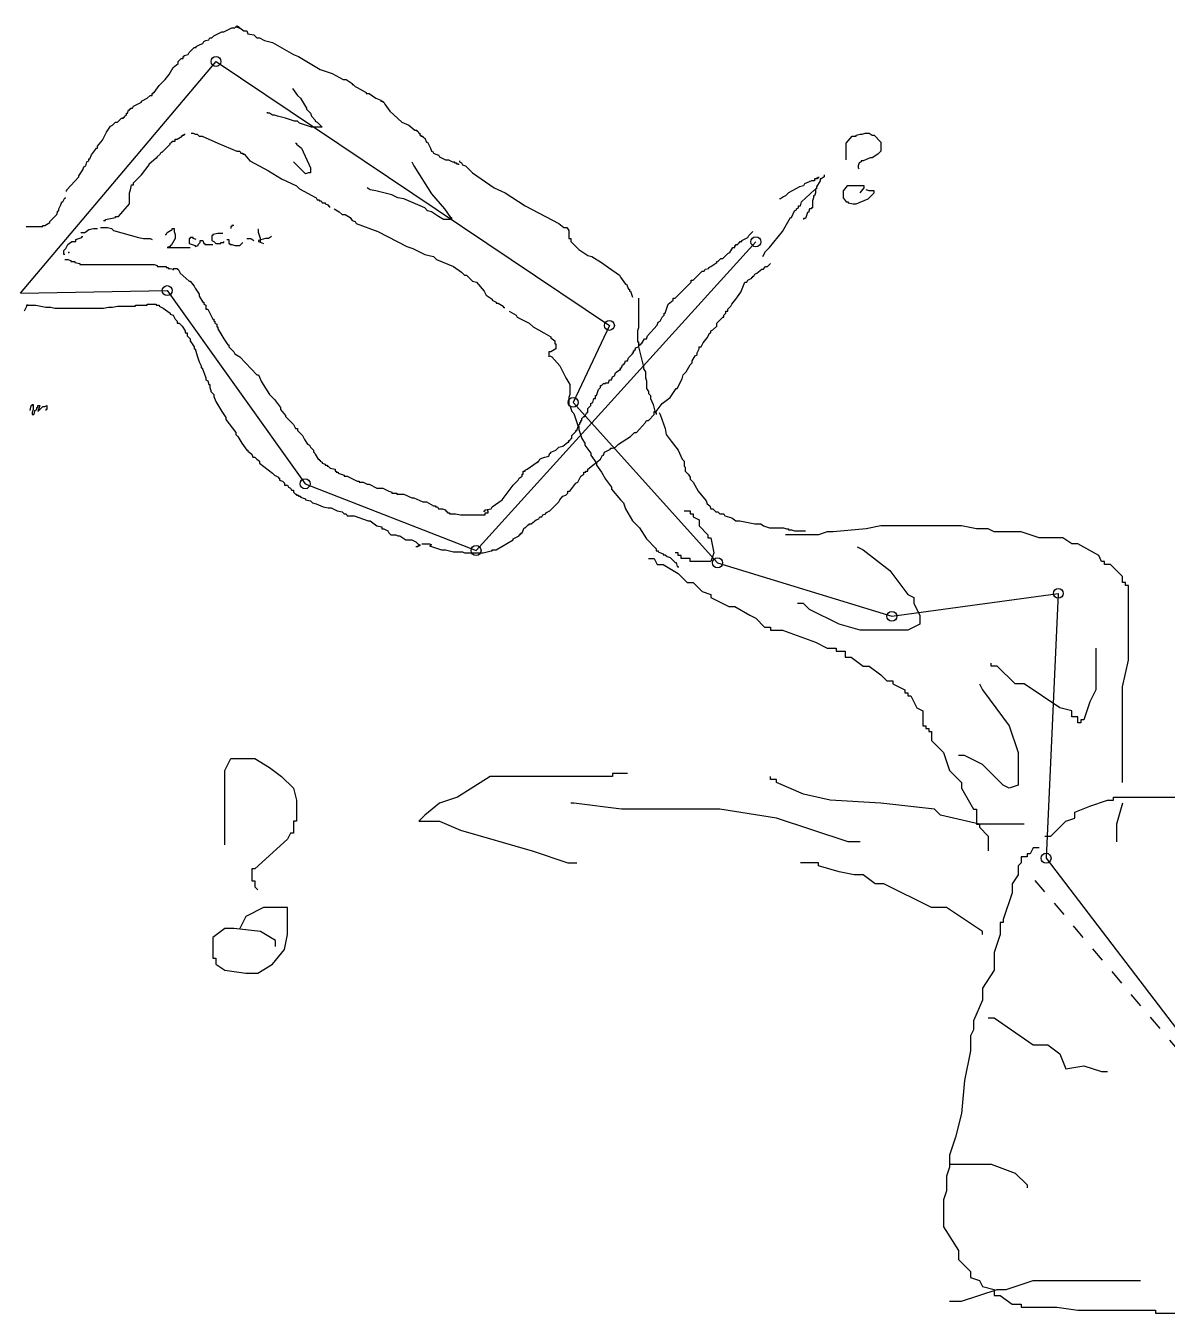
# Model space of a CAD drawing. Header units: millimetres. Extents: x -0.1 to 81.5, y -5.7 to 28.6.
# Drawn here: x 39.6 to 62.57, y -0.62 to 25.28 of the extents above; entities that cross this region are included whole.
import ezdxf

# ---------------------------------------------------------------- set-up
doc = ezdxf.new("R2010")
doc.units = ezdxf.units.MM
doc.linetypes.add('DASH', pattern=[0.6, 0.3, -0.3])

msp = doc.modelspace()

# ---------------------------------------------------------------- linework, layer by layer
at = {"layer": 'Shots', "color": 1}
for p, q in [((39.498, 19.9), (43.432, 24.562)), ((43.432, 24.562), (51.346, 19.252)), ((48.664, 14.724), (54.294, 20.934)), ((39.498, 19.9), (42.45, 19.952)), ((42.45, 19.952), (45.224, 16.066)), ((51.346, 19.252), (50.616, 17.704)), ((50.616, 17.704), (53.522, 14.476)), ((45.224, 16.066), (48.664, 14.724)), ((53.522, 14.476), (57.03, 13.4)), ((57.03, 13.4), (60.378, 13.862)), ((60.378, 13.862), (60.132, 8.534)), ((60.132, 8.534), (65.906, 0.976))]:
    msp.add_line(p, q, dxfattribs=at)
for centre in [(43.432, 24.562), (54.294, 20.934), (42.45, 19.952), (51.346, 19.252), (50.616, 17.704), (45.224, 16.066), (48.664, 14.724), (53.522, 14.476), (60.378, 13.862), (57.03, 13.4), (60.132, 8.534)]:
    msp.add_circle(centre, 0.1, dxfattribs=at)
at = {"layer": 'Sketch', "color": 0}
for points in [[(40.41, 21.96), (40.43, 21.96), (40.43, 21.98), (40.67, 22.24), (40.67, 22.26), (40.75, 22.38), (40.77, 22.44), (40.81, 22.46), (40.83, 22.54), (40.87, 22.56), (40.87, 22.6), (40.89, 22.6), (40.93, 22.68), (41.03, 22.82), (41.05, 22.82), (41.05, 22.86), (41.15, 22.98), (41.23, 23.14), (41.31, 23.26), (41.35, 23.28), (41.41, 23.34), (41.45, 23.34), (41.53, 23.42), (41.57, 23.42), (41.57, 23.44), (41.59, 23.44), (41.61, 23.48), (41.63, 23.48), (41.63, 23.52), (41.65, 23.52), (41.67, 23.58), (41.69, 23.58), (41.69, 23.6), (41.71, 23.6), (41.71, 23.62), (41.75, 23.62), (41.77, 23.66), (41.93, 23.74), (41.93, 23.76), (42.05, 23.82), (42.11, 23.88), (42.15, 23.88), (42.15, 23.92), (42.17, 23.92), (42.17, 23.94), (42.19, 23.94), (42.29, 24.08), (42.41, 24.2), (42.49, 24.3), (42.57, 24.44), (42.67, 24.52), (42.67, 24.56), (42.73, 24.62), (42.77, 24.62), (42.77, 24.66), (42.79, 24.66), (42.79, 24.68), (42.87, 24.7), (42.89, 24.74), (42.99, 24.84), (43.03, 24.84), (43.03, 24.86), (43.11, 24.9), (43.17, 24.92), (43.19, 24.96), (43.23, 24.98), (43.29, 25), (43.31, 25.04), (43.35, 25.04), (43.39, 25.08), (43.55, 25.16), (43.59, 25.16), (43.75, 25.24), (43.81, 25.24), (43.85, 25.28), (43.89, 25.26), (43.89, 25.24), (43.91, 25.24), (43.91, 25.22)], [(43.83, 25.26), (43.91, 25.24), (43.99, 25.18), (44.05, 25.18), (44.07, 25.12), (44.19, 25.1), (44.25, 25.04), (44.31, 25.04), (44.41, 24.98), (44.57, 24.94), (44.99, 24.7), (45.09, 24.66), (45.29, 24.54), (45.53, 24.4), (45.77, 24.32), (45.99, 24.2), (46.05, 24.2), (46.17, 24.12), (46.17, 24.1), (46.19, 24.1), (46.23, 24.06), (46.27, 24.04), (46.45, 23.94), (46.45, 23.92), (46.51, 23.92), (46.65, 23.82), (46.75, 23.78), (46.75, 23.76), (46.79, 23.76), (46.79, 23.74), (46.81, 23.74), (46.83, 23.7), (46.93, 23.56), (47.17, 23.34), (47.31, 23.28), (47.43, 23.18), (47.47, 23.18), (47.47, 23.16), (47.49, 23.16), (47.51, 23.12), (47.53, 23.12), (47.53, 23.08), (47.55, 23.08), (47.55, 23.06), (47.59, 23.06), (47.59, 23.04), (47.63, 23.02), (47.67, 22.94), (47.69, 22.94), (47.71, 22.9), (47.75, 22.82), (47.77, 22.76), (47.79, 22.76), (47.81, 22.72), (47.89, 22.68), (47.91, 22.68), (47.93, 22.64), (48.05, 22.58), (48.11, 22.58), (48.19, 22.54), (48.23, 22.54), (48.23, 22.52), (48.27, 22.52), (48.27, 22.5), (48.31, 22.5), (48.31, 22.48)], [(44.97, 24.02), (45.07, 23.88), (45.13, 23.82), (45.19, 23.72), (45.25, 23.62), (45.25, 23.6), (45.33, 23.52), (45.35, 23.46), (45.43, 23.38), (45.43, 23.36), (45.47, 23.34), (45.57, 23.24), (45.35, 23.24), (45.11, 23.32), (45.07, 23.36), (45.01, 23.36), (44.83, 23.42), (44.67, 23.46), (44.61, 23.48), (44.57, 23.48), (44.51, 23.52), (44.47, 23.52), (44.47, 23.54)], [(41.17, 21.36), (41.21, 21.36), (41.21, 21.38), (41.41, 21.42), (41.41, 21.44), (41.47, 21.44), (41.69, 21.7), (41.69, 21.92), (41.71, 21.98), (41.73, 22.08), (41.77, 22.08), (41.77, 22.12), (41.81, 22.16), (41.89, 22.24), (41.93, 22.28), (42.09, 22.48), (42.09, 22.5), (42.23, 22.62), (42.25, 22.62), (42.25, 22.64), (42.31, 22.7), (42.33, 22.74), (42.35, 22.74), (42.45, 22.84), (42.51, 22.9), (42.51, 22.92), (42.55, 22.94), (42.55, 22.96), (42.61, 22.96), (42.61, 23), (42.65, 23), (42.75, 23.06), (42.75, 23.08), (42.79, 23.08), (42.79, 23.1), (42.81, 23.1)], [(42.93, 23.12), (42.97, 23.12), (43.01, 23.1), (43.05, 23.1), (43.09, 23.06), (43.15, 23.06), (43.47, 22.92), (43.85, 22.76), (43.91, 22.76), (43.93, 22.72), (43.97, 22.72), (43.97, 22.7), (44.01, 22.7), (44.01, 22.68), (44.11, 22.56), (44.49, 22.36), (44.75, 22.2), (45.05, 22.06), (45.11, 22), (45.45, 21.82), (45.47, 21.78), (45.51, 21.78), (45.51, 21.76), (45.55, 21.76), (45.57, 21.72), (45.63, 21.72), (45.63, 21.7), (45.69, 21.68), (45.69, 21.66), (45.71, 21.66), (45.71, 21.64), (45.73, 21.64)], [(56.11, 22.58), (56.11, 22.92), (56.23, 23.06), (56.31, 23.06), (56.31, 23.08), (56.39, 23.1), (56.43, 23.1), (56.49, 23.12), (56.57, 23.12), (56.63, 23.08), (56.67, 23.08), (56.81, 22.94), (56.81, 22.76), (56.75, 22.7), (56.63, 22.62), (56.59, 22.62), (56.45, 22.56), (56.41, 22.56), (56.41, 22.54), (56.37, 22.52), (56.35, 22.46), (56.35, 22.42), (56.37, 22.4)], [(45.03, 22.92), (45.05, 22.92), (45.05, 22.9), (45.15, 22.82), (45.33, 22.42), (45.33, 22.32), (45.29, 22.32), (45.23, 22.3), (44.99, 22.54)], [(47.37, 22.54), (47.41, 22.46), (47.77, 21.9), (48.03, 21.6), (48.15, 21.42), (48.17, 21.42), (48.17, 21.38), (48.01, 21.38), (47.91, 21.44), (47.77, 21.54), (47.69, 21.56), (47.63, 21.62), (47.21, 21.8), (47.09, 21.82), (46.97, 21.88), (46.65, 21.96), (46.53, 21.98), (46.47, 22.02)], [(48.33, 22.56), (48.33, 22.54), (48.37, 22.52), (48.39, 22.48), (48.45, 22.46), (48.59, 22.32), (49.03, 22.02), (49.25, 21.92), (49.65, 21.66), (50.33, 21.3), (50.43, 21.22), (50.49, 21.22), (50.53, 21.16), (50.53, 21), (50.57, 21), (50.57, 20.94), (50.73, 20.78), (50.91, 20.66), (50.99, 20.64), (51.19, 20.52), (51.33, 20.42), (51.55, 20.26), (51.57, 20.22), (51.67, 20.08), (51.69, 20.08), (51.73, 19.98), (51.75, 19.98), (51.75, 19.94), (51.77, 19.94), (51.81, 19.82)], [(55.67, 22.28), (55.67, 22.24), (55.61, 22.2), (55.59, 22.2), (55.59, 22.16), (55.51, 22.04), (55.51, 22), (55.49, 22), (55.49, 21.92), (55.47, 21.86), (55.45, 21.86), (55.45, 21.82), (55.43, 21.76), (55.43, 21.62), (55.41, 21.62), (55.41, 21.6), (55.37, 21.6), (55.35, 21.52), (55.33, 21.52), (55.29, 21.4), (55.25, 21.4), (55.25, 21.38)], [(55.55, 22.24), (55.55, 22.24), (55.55, 22.22), (55.53, 22.22), (55.53, 22.2), (55.47, 22.2), (55.47, 22.16), (55.41, 22.16), (55.27, 22.1), (55.25, 22.06), (55.17, 22.04), (54.95, 21.92), (54.89, 21.86), (54.85, 21.84), (54.79, 21.8), (54.77, 21.8)], [(55.51, 22.22), (55.55, 22.22), (55.55, 22.24)], [(56.39, 21.92), (56.47, 22.02), (56.47, 22.06), (56.13, 22.06), (56.05, 21.96), (56.05, 21.82), (56.11, 21.74), (56.15, 21.74), (56.15, 21.72), (56.25, 21.7), (56.31, 21.7), (56.55, 21.8), (56.67, 21.92), (56.67, 21.96), (56.57, 21.96), (56.51, 21.98)], [(39.61, 21.24), (39.95, 21.24), (39.95, 21.26), (39.99, 21.26), (40.09, 21.32), (40.09, 21.34), (40.23, 21.48), (40.25, 21.56), (40.27, 21.56), (40.27, 21.6), (40.31, 21.68), (40.33, 21.74), (40.35, 21.74), (40.39, 21.82), (40.41, 21.82)], [(54.43, 20.64), (54.49, 20.74), (54.57, 20.82), (54.83, 21.14), (54.99, 21.42), (55.01, 21.42), (55.07, 21.56), (55.11, 21.58), (55.11, 21.6), (55.15, 21.62), (55.15, 21.66), (55.19, 21.66), (55.21, 21.74), (55.47, 21.98), (55.49, 21.98)], [(45.81, 21.6), (45.91, 21.54), (45.97, 21.48), (46.03, 21.48), (46.13, 21.42), (46.17, 21.36), (46.23, 21.34), (46.25, 21.3), (46.69, 21.14), (47.27, 20.84), (47.39, 20.8), (47.63, 20.68), (47.81, 20.64), (47.87, 20.58), (48.21, 20.44), (48.37, 20.32), (48.43, 20.26), (48.47, 20.26), (48.59, 20.14), (48.67, 20.12), (48.83, 19.94), (48.87, 19.86), (48.99, 19.78), (48.99, 19.76), (49.07, 19.72), (49.07, 19.7), (49.11, 19.7), (49.21, 19.64), (49.21, 19.62), (49.23, 19.62), (49.23, 19.6)], [(43.79, 21.26), (43.75, 21.26), (43.75, 21.24), (43.73, 21.24), (43.73, 21.2)], [(40.39, 20.68), (40.37, 20.68), (40.37, 20.76), (40.41, 20.8), (40.45, 20.88), (40.53, 20.94), (40.61, 20.94), (40.61, 20.98), (40.73, 21.02), (40.73, 21.04), (40.75, 21.04)], [(40.71, 21.12), (40.79, 21.12), (40.87, 21.18), (40.97, 21.2), (41.05, 21.2)], [(41.11, 21.22), (41.25, 21.22), (41.33, 21.2), (41.37, 21.16), (41.87, 21.02), (41.97, 21), (42.11, 21), (42.15, 20.98)], [(42.41, 21.08), (42.43, 21.08), (42.45, 21.12), (42.55, 21.18), (42.55, 21.2), (42.59, 21.2), (42.59, 21.14), (42.61, 21.08), (42.61, 21), (42.53, 20.86), (42.51, 20.86), (42.51, 20.84), (42.45, 20.82), (42.91, 20.82)], [(43.03, 20.98), (42.97, 21), (42.97, 21.02), (42.91, 21.02), (42.91, 21), (42.89, 21), (42.89, 20.9), (43.01, 20.86), (43.01, 20.84), (43.07, 20.86), (43.07, 20.88), (43.11, 20.92), (43.11, 20.96), (43.17, 20.96), (43.19, 20.9), (43.21, 20.9), (43.21, 20.88), (43.37, 20.88)], [(43.57, 21.1), (43.47, 21.1), (43.37, 21.08), (43.37, 21.06), (43.35, 21.06), (43.35, 20.96), (43.39, 20.94), (43.43, 20.9), (43.53, 20.9), (43.53, 20.92), (43.59, 20.92), (43.59, 20.94)], [(43.65, 20.98), (43.69, 20.98), (43.69, 20.9), (43.71, 20.9), (43.71, 20.88), (43.75, 20.88), (43.81, 20.86), (43.91, 20.86), (43.97, 20.92)], [(44.05, 21), (44.13, 21), (44.19, 20.96)], [(44.33, 20.92), (44.33, 21), (44.29, 21.12), (44.29, 21.18), (44.27, 21.18)], [(44.55, 21.04), (44.49, 21), (44.43, 21), (44.29, 20.96), (44.29, 20.94), (44.39, 20.9)], [(48.83, 15.5), (48.83, 15.52), (48.85, 15.52), (48.85, 15.54), (48.97, 15.56), (48.99, 15.6), (49.19, 15.74), (49.41, 16.04), (49.51, 16.14), (49.53, 16.18), (49.59, 16.22), (49.59, 16.26), (49.61, 16.26), (49.61, 16.32), (49.65, 16.32), (49.65, 16.34), (49.69, 16.36), (49.89, 16.5), (49.91, 16.5), (49.91, 16.52), (49.93, 16.52), (49.95, 16.56), (49.99, 16.58), (50.05, 16.6), (50.13, 16.62), (50.15, 16.68), (50.17, 16.68), (50.17, 16.7), (50.27, 16.74), (50.33, 16.8), (50.41, 16.82), (50.51, 16.9), (50.53, 16.9), (50.53, 16.94), (50.55, 16.94), (50.57, 16.98), (50.59, 16.98), (50.59, 17.04), (50.67, 17.12), (50.67, 17.14), (50.69, 17.14), (50.73, 17.26), (50.75, 17.26), (50.75, 17.3), (50.77, 17.3), (50.77, 17.34), (50.79, 17.34), (50.79, 17.38), (50.83, 17.42), (50.85, 17.42), (50.89, 17.5), (50.91, 17.5), (50.91, 17.58), (50.97, 17.64), (50.97, 17.68), (51.01, 17.7), (51.03, 17.78), (51.07, 17.78), (51.07, 17.84), (51.09, 17.84), (51.13, 17.96), (51.17, 18), (51.17, 18.04), (51.19, 18.04), (51.23, 18.08), (51.27, 18.08), (51.27, 18.1), (51.33, 18.1), (51.35, 18.16), (51.39, 18.16), (51.41, 18.22), (51.45, 18.24), (51.47, 18.3), (51.55, 18.36), (51.57, 18.36), (51.57, 18.4), (51.59, 18.4), (51.61, 18.46), (51.63, 18.46), (51.63, 18.48), (51.65, 18.48), (51.67, 18.54), (51.71, 18.54), (51.73, 18.6), (51.81, 18.68), (51.81, 18.7), (51.83, 18.7), (51.83, 18.74), (51.85, 18.74), (51.85, 18.76), (51.87, 18.76), (51.87, 18.8), (51.93, 18.82), (51.95, 18.86), (51.97, 18.86), (51.97, 18.88), (51.99, 18.88), (52.05, 18.98), (52.09, 18.98), (52.11, 19.04), (52.31, 19.26), (52.33, 19.32), (52.37, 19.34), (52.41, 19.42), (52.45, 19.46), (52.45, 19.5), (52.47, 19.5), (52.53, 19.68), (52.63, 19.76), (52.63, 19.8), (52.67, 19.8), (52.99, 20.12), (52.99, 20.16), (53.03, 20.16), (53.21, 20.34), (53.25, 20.34), (53.27, 20.38), (53.35, 20.4), (53.35, 20.42), (53.39, 20.44), (53.51, 20.52), (53.51, 20.54), (53.53, 20.54), (53.59, 20.6), (53.63, 20.6), (53.73, 20.7), (53.77, 20.72), (53.83, 20.82), (53.87, 20.82), (53.87, 20.86), (53.89, 20.86), (53.89, 20.88), (53.93, 20.88), (53.95, 20.92), (53.97, 20.92), (53.97, 20.94), (54.01, 20.94), (54.01, 20.96), (54.05, 20.98), (54.13, 21.02), (54.15, 21.06), (54.23, 21.14)], [(40.39, 20.58), (40.45, 20.58), (40.51, 20.56), (40.51, 20.54), (40.59, 20.54), (40.59, 20.52), (40.69, 20.5), (40.69, 20.48), (42.19, 20.48), (42.25, 20.46), (42.25, 20.44), (42.43, 20.44), (42.43, 20.42), (42.47, 20.42), (42.47, 20.4), (42.51, 20.4), (42.57, 20.38), (42.57, 20.36)], [(47.57, 14.86), (47.73, 14.86), (47.77, 14.84), (47.73, 14.82), (47.97, 14.74), (48.05, 14.74), (48.21, 14.7), (48.39, 14.7), (48.43, 14.68), (48.81, 14.68), (48.97, 14.72), (48.99, 14.72), (48.99, 14.74), (49.07, 14.74), (49.41, 14.94), (49.41, 14.96), (49.53, 15.02), (49.53, 15.04), (49.55, 15.04), (49.55, 15.06), (49.57, 15.06), (49.57, 15.08), (49.59, 15.08), (49.63, 15.18), (49.65, 15.18), (49.71, 15.24), (49.73, 15.24), (49.73, 15.26), (49.77, 15.26), (49.87, 15.34), (49.93, 15.36), (49.95, 15.4), (49.99, 15.4), (50.01, 15.44), (50.07, 15.46), (50.07, 15.48), (50.15, 15.52), (50.21, 15.58), (50.33, 15.7), (50.35, 15.74), (50.41, 15.82), (50.47, 15.84), (50.51, 15.88), (50.51, 15.92), (50.55, 15.92), (50.67, 16.08), (50.71, 16.1), (50.77, 16.22), (50.83, 16.26), (50.83, 16.3), (50.87, 16.3), (50.87, 16.32), (50.91, 16.32), (50.91, 16.36), (51.17, 16.56), (51.21, 16.64), (51.23, 16.64), (51.25, 16.7), (51.37, 16.76), (51.37, 16.78), (51.41, 16.78), (51.47, 16.8), (51.53, 16.86), (51.77, 17.02), (51.85, 17.1), (51.89, 17.1), (52.07, 17.3), (52.09, 17.34), (52.13, 17.34), (52.25, 17.46), (52.25, 17.52), (52.29, 17.52), (52.41, 17.68), (52.57, 17.8), (52.69, 17.98), (52.71, 17.98), (52.81, 18.18), (52.83, 18.26), (52.89, 18.32), (52.97, 18.46), (53.01, 18.5), (53.01, 18.54), (53.07, 18.64), (53.11, 18.66), (53.11, 18.7), (53.15, 18.78), (53.15, 18.82), (53.19, 18.82), (53.23, 18.9), (53.31, 19), (53.37, 19.1), (53.39, 19.1), (53.39, 19.14), (53.43, 19.16), (53.51, 19.24), (53.51, 19.3), (53.63, 19.42), (53.65, 19.42), (53.65, 19.46), (53.69, 19.5), (53.69, 19.54), (53.73, 19.54), (53.73, 19.58), (53.79, 19.64), (53.81, 19.68), (53.89, 19.78), (53.99, 19.92), (54.07, 20.12), (54.11, 20.12), (54.13, 20.16), (54.21, 20.2), (54.21, 20.22), (54.23, 20.22), (54.23, 20.24), (54.25, 20.24), (54.27, 20.28), (54.31, 20.3), (54.41, 20.38), (54.45, 20.38), (54.49, 20.44), (54.53, 20.44), (54.59, 20.5)], [(42.57, 20.4), (42.65, 20.4), (42.65, 20.38), (42.67, 20.38), (42.71, 20.3), (42.89, 20.14), (42.91, 20.14), (42.99, 20.04), (43.01, 20), (43.09, 19.88), (43.09, 19.84), (43.17, 19.72), (43.19, 19.72), (43.19, 19.68), (43.23, 19.66), (43.23, 19.58), (43.27, 19.58), (43.37, 19.38), (43.39, 19.38), (43.39, 19.34), (43.41, 19.34), (43.41, 19.3), (43.45, 19.28), (43.45, 19.22), (43.47, 19.22), (43.47, 19.18), (43.59, 18.98), (43.67, 18.86), (43.69, 18.86), (43.69, 18.82), (43.79, 18.72), (43.81, 18.68), (43.91, 18.62), (44.25, 18.26), (44.29, 18.26), (44.35, 18.12), (44.51, 17.86), (44.61, 17.76), (44.73, 17.6), (44.73, 17.56), (44.83, 17.44), (44.83, 17.42), (44.99, 17.26), (45.03, 17.18), (45.07, 17.18), (45.07, 17.14), (45.17, 17.04), (45.21, 16.96), (45.27, 16.86), (45.31, 16.84), (45.33, 16.8), (45.39, 16.74), (45.39, 16.7), (45.41, 16.7), (45.43, 16.66), (45.49, 16.56), (45.51, 16.56), (45.51, 16.54), (45.53, 16.54), (45.53, 16.52), (45.57, 16.5), (45.57, 16.48), (45.63, 16.46), (45.63, 16.44), (45.67, 16.44), (45.67, 16.42), (45.69, 16.42), (45.73, 16.38), (45.83, 16.36), (45.83, 16.32), (45.85, 16.32), (45.85, 16.3), (45.89, 16.3), (45.89, 16.28), (46.01, 16.24), (46.01, 16.22), (46.07, 16.22), (46.27, 16.12), (46.31, 16.12), (46.31, 16.1), (46.39, 16.1), (46.47, 16.06), (46.51, 16.06), (46.67, 15.98), (46.79, 15.98), (46.91, 15.92), (46.97, 15.9), (46.97, 15.88), (47.07, 15.88), (47.07, 15.86), (47.21, 15.86), (47.37, 15.78), (47.41, 15.78), (47.59, 15.7), (47.67, 15.7), (47.81, 15.62), (47.85, 15.62), (47.85, 15.6), (47.89, 15.6), (47.91, 15.56), (47.99, 15.56), (48.05, 15.54), (48.05, 15.52), (48.07, 15.52), (48.07, 15.5), (48.09, 15.5), (48.09, 15.48), (48.13, 15.48), (48.13, 15.46), (48.25, 15.46), (48.35, 15.44), (48.85, 15.44), (48.85, 15.48), (48.91, 15.48), (48.91, 15.52), (48.89, 15.52)], [(39.65, 19.66), (39.63, 19.66), (39.57, 19.54)], [(39.61, 19.66), (39.81, 19.66), (39.91, 19.64), (40.01, 19.62), (40.11, 19.62), (40.19, 19.6), (41.17, 19.6), (41.27, 19.62), (41.35, 19.62), (41.45, 19.64), (41.81, 19.64), (41.81, 19.66), (42.05, 19.66), (42.05, 19.68), (42.23, 19.68), (42.23, 19.66), (42.29, 19.66), (42.29, 19.64), (42.37, 19.6), (42.51, 19.5), (42.51, 19.48), (42.57, 19.46), (42.61, 19.38), (42.65, 19.34), (42.65, 19.3), (42.69, 19.3), (42.75, 19.24), (42.81, 19.14), (42.81, 19.1), (42.85, 19.1), (42.85, 19.04), (42.91, 18.98), (42.91, 18.94), (42.99, 18.82), (42.99, 18.78), (43.01, 18.78), (43.05, 18.64), (43.09, 18.52), (43.11, 18.48), (43.13, 18.44), (43.13, 18.4), (43.15, 18.4), (43.23, 18.2), (43.23, 18.16), (43.27, 18.14), (43.29, 18.06), (43.31, 18.06), (43.31, 18), (43.33, 17.94), (43.33, 17.92), (43.39, 17.86), (43.39, 17.82), (43.43, 17.72), (43.55, 17.52), (43.63, 17.4), (43.63, 17.36), (43.83, 17.1), (43.83, 17.06), (43.87, 17.02), (43.95, 16.88), (44.05, 16.74), (44.07, 16.74), (44.07, 16.72), (44.15, 16.66), (44.17, 16.6), (44.21, 16.6), (44.25, 16.56), (44.31, 16.52), (44.31, 16.48), (44.57, 16.28), (44.61, 16.24), (44.69, 16.2), (44.69, 16.18), (44.71, 16.18), (44.71, 16.14), (44.77, 16.12), (44.81, 16.08), (44.81, 16.04), (44.87, 16.04), (44.89, 16), (44.93, 15.98), (44.95, 15.94), (44.99, 15.94), (44.99, 15.9), (45.03, 15.86), (45.05, 15.86), (45.05, 15.84), (45.09, 15.84), (45.09, 15.82), (45.13, 15.82), (45.13, 15.8), (45.23, 15.76), (45.23, 15.74), (45.33, 15.72), (45.37, 15.68), (45.45, 15.66), (45.59, 15.6), (45.69, 15.58), (45.75, 15.58), (45.87, 15.52), (45.97, 15.5), (46.01, 15.46), (46.05, 15.46), (46.07, 15.42), (46.21, 15.42), (46.49, 15.32), (46.53, 15.32), (46.67, 15.22), (46.77, 15.2), (46.77, 15.16), (46.81, 15.16), (46.89, 15.12), (46.91, 15.08), (46.95, 15.04), (47.05, 15.04), (47.09, 15.02), (47.13, 15.02), (47.25, 14.94), (47.37, 14.94), (47.45, 14.9), (47.49, 14.86), (47.53, 14.84), (47.53, 14.82), (47.49, 14.82), (47.49, 14.8), (47.45, 14.8)], [(49.33, 19.54), (49.47, 19.46), (49.49, 19.42), (49.73, 19.3), (49.81, 19.22), (50.03, 19.1), (50.17, 19.02), (50.17, 19), (50.25, 18.94), (50.25, 18.88), (50.27, 18.88), (50.27, 18.78), (50.17, 18.72), (50.13, 18.72), (50.13, 18.62)], [(39.69, 17.54), (39.69, 17.54), (39.71, 17.64), (39.73, 17.64), (39.73, 17.66), (39.75, 17.66), (39.75, 17.56), (39.73, 17.5), (39.73, 17.46), (39.77, 17.46), (39.79, 17.52), (39.79, 17.54), (39.83, 17.56), (39.83, 17.6), (39.85, 17.6), (39.85, 17.64), (39.89, 17.64), (39.85, 17.52), (39.91, 17.58), (39.95, 17.62), (39.99, 17.62), (40.03, 17.64), (40.03, 17.56), (40.01, 17.56), (40.01, 17.54)], [(52.85, 15.52), (52.97, 15.52), (52.97, 15.46), (53.03, 15.46), (53.03, 15.4), (53.15, 15.34), (53.15, 15.22), (53.33, 15.04), (53.33, 14.98), (53.39, 14.98), (53.45, 14.68), (53.39, 14.5), (52.97, 14.5), (52.97, 14.56), (52.79, 14.56), (52.79, 14.62), (52.73, 14.62), (52.73, 14.68), (52.67, 14.68)], [(61.67, 10.06), (61.67, 11.98), (61.79, 12.52), (61.79, 14.02), (61.73, 14.02), (61.73, 14.08), (61.67, 14.08), (61.67, 14.2), (61.43, 14.44), (61.31, 14.44), (61.31, 14.5), (61.25, 14.5), (61.19, 14.62), (60.77, 14.86), (60.65, 14.86), (60.47, 14.98), (59.99, 14.98), (59.63, 15.1), (59.09, 15.1), (58.97, 15.16), (58.73, 15.16), (58.43, 15.22), (56.81, 15.22), (56.51, 15.16), (55.85, 15.1), (55.73, 15.1), (55.55, 15.04), (54.89, 15.04)], [(56.33, 14.8), (56.45, 14.74), (56.99, 14.32), (57.35, 13.84), (57.47, 13.78), (57.47, 13.66), (57.59, 13.42), (57.59, 13.24), (57.35, 13.12), (56.39, 13.12), (55.97, 13.24), (55.37, 13.54), (55.25, 13.66), (55.13, 13.66)], [(52.13, 14.56), (52.25, 14.56), (52.31, 14.44), (52.43, 14.44), (52.73, 14.26), (52.91, 14.08), (53.03, 14.08), (53.21, 13.9), (53.39, 13.84), (53.39, 13.78), (53.75, 13.6), (53.87, 13.6), (54.17, 13.42), (54.29, 13.36), (54.47, 13.18), (54.59, 13.18), (54.59, 13.12), (54.83, 13.12), (55.49, 12.88), (55.73, 12.76), (55.91, 12.76), (55.91, 12.7), (56.09, 12.7), (56.09, 12.58), (56.21, 12.58), (56.45, 12.4), (56.57, 12.4), (56.81, 12.22), (56.93, 12.1), (57.05, 12.1), (57.05, 12.04), (57.29, 11.92), (57.29, 11.86), (57.35, 11.86), (57.35, 11.8), (57.41, 11.8), (57.53, 11.56), (57.65, 11.5), (57.65, 11.2), (57.71, 11.2), (57.71, 11.14), (57.77, 11.14), (57.77, 11.08), (57.83, 11.08), (57.83, 10.9), (58.07, 10.66), (58.19, 10.3), (58.31, 10.18), (58.43, 10.06), (58.43, 9.94), (58.67, 9.52), (58.73, 9.52), (58.73, 9.22), (58.79, 9.22), (58.79, 9.16), (58.97, 8.98), (58.97, 8.68)], [(61.13, 12.76), (61.13, 11.92), (61.01, 11.68), (60.89, 11.32), (60.83, 11.32), (60.83, 11.26), (60.77, 11.26), (60.77, 11.38), (60.65, 11.38), (60.65, 11.5), (60.41, 11.56), (59.69, 12.04), (59.51, 12.04), (59.15, 12.4), (59.03, 12.4), (59.03, 12.46)], [(58.79, 12.04), (58.85, 11.92), (59.39, 11.2), (59.57, 10.66), (59.57, 10), (59.39, 9.94), (59.27, 10), (58.85, 10.42), (58.49, 10.6), (58.37, 10.6)], [(43.61, 8.8), (43.61, 10.3), (43.73, 10.54), (44.21, 10.54), (44.51, 10.36), (44.75, 10.18), (44.99, 9.94), (45.05, 9.7), (45.05, 9.28), (44.99, 9.28), (44.99, 9.04), (44.93, 9.04), (44.87, 8.92), (44.21, 8.32), (44.15, 8.32), (44.15, 8.08), (44.21, 8.08), (44.21, 7.96), (44.27, 7.9)], [(51.71, 10.24), (51.41, 10.24), (51.41, 10.18), (48.95, 10.18), (48.29, 9.76), (47.93, 9.64), (47.63, 9.4), (47.51, 9.28), (47.93, 9.28), (48.35, 9.1), (49.79, 8.68), (50.51, 8.44), (50.69, 8.44)], [(59.69, 9.22), (58.79, 9.22), (58.01, 9.4), (57.89, 9.52), (56.81, 9.64), (55.79, 9.7), (55.25, 9.82), (54.71, 10.06), (54.71, 10.12), (54.59, 10.12), (54.59, 10.18)], [(56.39, 8.86), (56.15, 8.86), (54.71, 9.34), (53.57, 9.52), (51.59, 9.52), (50.63, 9.64), (50.57, 9.64)], [(60.11, 8.98), (60.23, 8.98), (60.35, 9.1), (60.53, 9.28), (60.71, 9.34), (60.71, 9.46), (61.01, 9.58), (61.37, 9.7), (61.49, 9.7), (61.49, 9.76), (64.91, 9.76)], [(61.67, 9.64), (61.55, 9.22), (61.55, 8.86)], [(59.99, 8.74), (59.87, 8.74), (59.81, 8.62), (59.75, 8.62), (59.75, 8.56), (59.63, 8.56), (59.63, 8.44), (59.57, 8.38), (59.57, 8.2), (59.45, 8.02), (59.45, 7.84), (59.27, 7.3), (59.27, 7.24), (59.21, 7.24), (59.21, 7), (59.09, 6.64), (59.09, 6.28), (58.85, 5.92), (58.85, 5.68), (58.67, 5.26), (58.67, 5.08), (58.61, 4.96), (58.61, 4.66), (58.49, 4.06), (58.43, 3.4), (58.31, 2.92), (58.19, 2.56), (58.19, 2.32), (58.13, 2.14), (58.13, 1.84), (58.07, 1.66), (58.07, 1.12), (58.37, 0.64), (58.37, 0.46), (58.61, 0.22), (58.61, 0.1), (58.79, 0.04), (58.85, -0.08), (59.09, -0.14), (59.09, -0.26), (59.21, -0.26), (59.45, -0.44), (59.63, -0.44), (59.63, -0.5), (60.35, -0.5), (60.77, -0.56), (62.33, -0.56), (62.33, -0.62), (63.17, -0.62)], [(58.85, 7), (58.85, 7), (58.85, 7.06), (58.13, 7.54), (57.83, 7.54), (56.87, 8.02), (56.69, 8.02), (56.45, 8.2), (56.27, 8.2), (55.97, 8.26), (55.55, 8.38), (55.55, 8.44), (55.19, 8.44)], [(44.63, 6.76), (44.63, 6.88), (44.33, 7.06), (43.79, 7.12), (43.61, 7.12), (43.37, 6.94), (43.37, 6.52), (43.43, 6.52), (43.43, 6.4), (43.61, 6.28), (44.03, 6.22), (44.27, 6.22), (44.57, 6.4), (44.81, 6.7), (44.87, 7), (44.87, 7.54), (44.39, 7.54), (44.03, 7.36), (43.91, 7.12)], [(58.97, 5.32), (59.09, 5.32), (59.87, 4.78), (60.17, 4.78), (60.41, 4.6), (60.53, 4.3), (60.89, 4.36), (61.25, 4.24), (61.37, 4.24)], [(58.19, 2.38), (59.03, 2.38), (59.51, 2.2), (59.75, 1.96), (59.75, 1.9)], [(58.19, -0.38), (58.43, -0.38), (59.15, -0.14), (59.33, -0.14), (59.87, 0.04), (62.03, 0.04)]]:
    msp.add_lwpolyline(points, dxfattribs=at)
at = {"layer": 'Sketch', "color": 9}
for points in [[(51.93, 19.8), (51.93, 19.2), (51.91, 19.14), (51.91, 18.92), (51.93, 18.92), (51.93, 18.82), (52.03, 18.42), (52.03, 18.38), (52.07, 18.32), (52.07, 18.2), (52.09, 18.14), (52.09, 17.98), (52.13, 17.92), (52.13, 17.88), (52.17, 17.84), (52.17, 17.78), (52.23, 17.66), (52.27, 17.5), (52.29, 17.5), (52.29, 17.46)], [(50.15, 18.64), (50.19, 18.62), (50.35, 18.44), (50.47, 18.2), (50.55, 18.06), (50.55, 17.86), (50.53, 17.8), (50.53, 17.64), (50.55, 17.64), (50.59, 17.52), (50.63, 17.48), (50.71, 17.24), (50.73, 17.22), (50.73, 17.16), (50.79, 16.98), (50.85, 16.88), (50.85, 16.84), (50.97, 16.68), (50.97, 16.64), (51.09, 16.48), (51.09, 16.44), (51.19, 16.3), (51.27, 16.16), (51.39, 16), (51.39, 15.96), (51.57, 15.74), (51.63, 15.68), (51.67, 15.56), (51.81, 15.32), (51.95, 15.18), (52.09, 14.96), (52.29, 14.76), (52.29, 14.72), (52.33, 14.72), (52.33, 14.7), (52.43, 14.66), (52.43, 14.64), (52.47, 14.64), (52.51, 14.6), (52.57, 14.58), (52.67, 14.48), (52.69, 14.48), (52.71, 14.4), (52.73, 14.4), (52.73, 14.38)], [(52.35, 17.5), (52.37, 17.46), (52.47, 17.18), (52.49, 17.06), (52.59, 16.92), (52.73, 16.74), (52.81, 16.56), (52.85, 16.52), (52.85, 16.42), (52.87, 16.4), (52.87, 16.32), (52.93, 16.26), (52.97, 16.2), (52.97, 16.16), (53.03, 16.1), (53.13, 15.92), (53.29, 15.72), (53.31, 15.66), (53.37, 15.62), (53.39, 15.56), (53.43, 15.56), (53.49, 15.5), (53.53, 15.5), (53.57, 15.46), (53.65, 15.46), (53.67, 15.42), (53.81, 15.38), (53.89, 15.32), (53.97, 15.32), (54.27, 15.26), (54.39, 15.26), (54.45, 15.22), (54.57, 15.18), (54.85, 15.18), (54.91, 15.16), (54.95, 15.16), (54.95, 15.14), (55.01, 15.14), (55.07, 15.12), (55.29, 15.12)]]:
    msp.add_lwpolyline(points, dxfattribs=at)
at = {"layer": 'Sketch', "color": 0}
msp.add_point((40.47, 20.72), dxfattribs=at)
at = {"layer": 'XSect', "color": 1, "linetype": 'DASH'}
msp.add_line((65.906, 0.976), (59.834, 8.182), dxfattribs=at)

doc.saveas('drawing.dxf')
